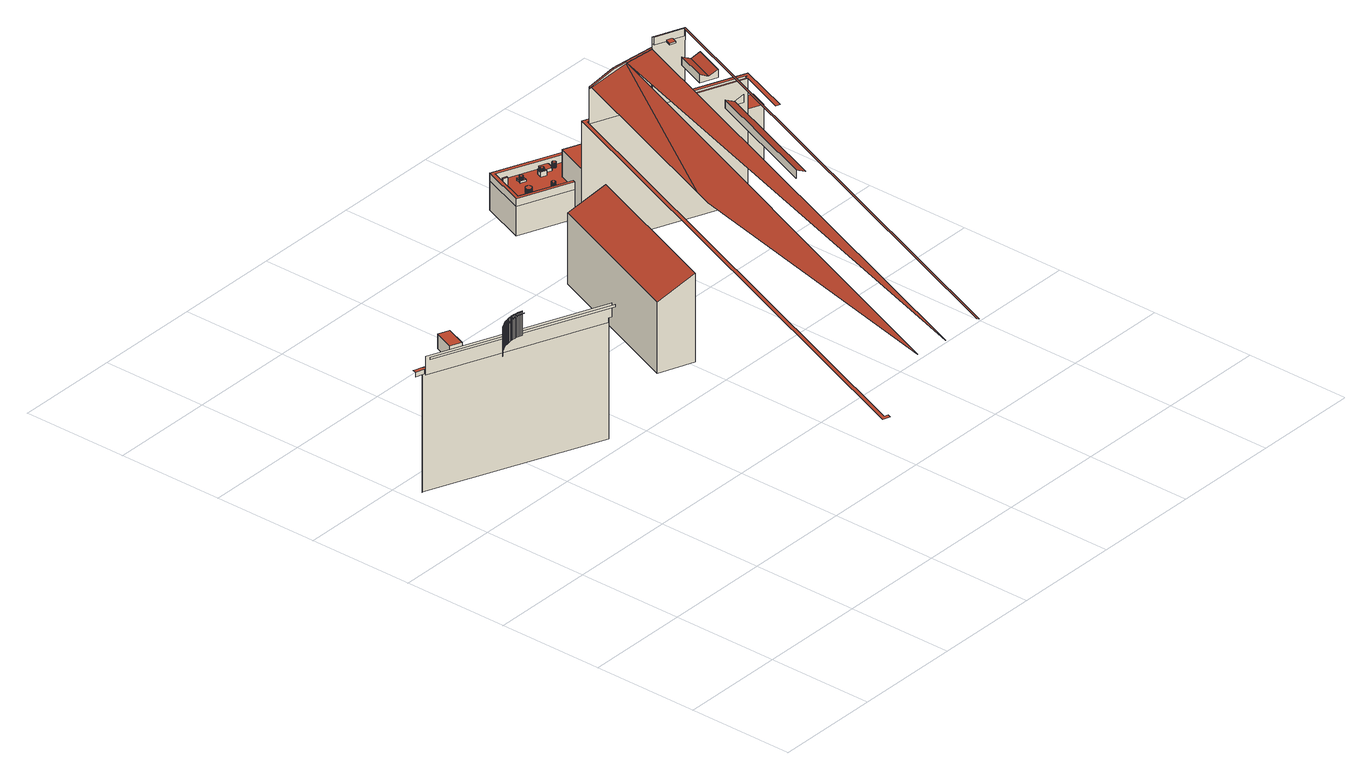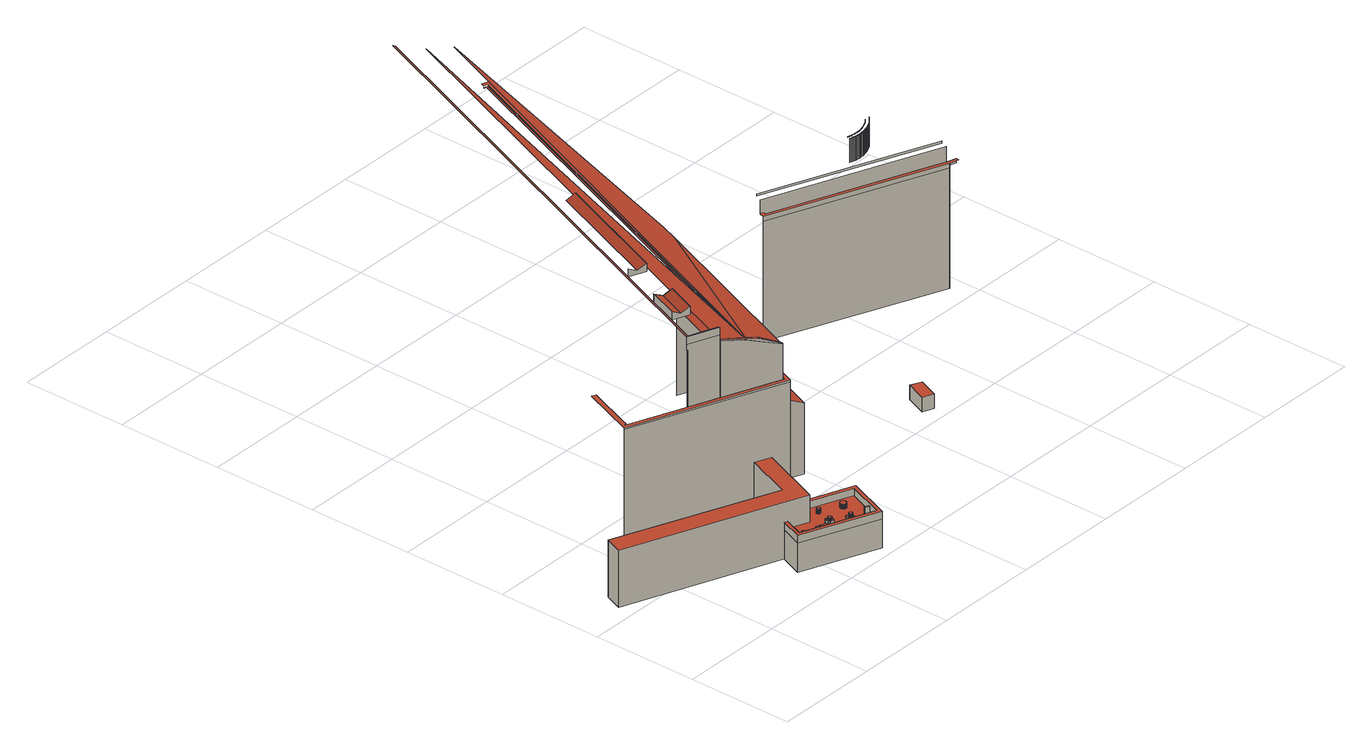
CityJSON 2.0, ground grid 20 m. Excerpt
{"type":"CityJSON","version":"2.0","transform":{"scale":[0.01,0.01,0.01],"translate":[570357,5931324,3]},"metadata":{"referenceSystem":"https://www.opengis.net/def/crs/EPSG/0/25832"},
"CityObjects":{
"building1":{"type":"Building","attributes":{"Grundfläche 2D":"911.904325","Grundhöhe NN":"3.570"},"geometry":[{"type":"MultiSurface","lod":"3","boundaries":[[[0,1,2,3]],[[4,5,6,7]],[[5,4,8,9]],[[10,11,12,13,14,15]],[[12,11,10,16,17,18]],[[12,19,20,21,22,13]],[[20,19,12,18,23,24]],[[20,25,26,27,28,21]],[[26,25,20,24,29,30]],[[31,32,27,26]],[[31,26,30,33]],[[34,35,36,37]],[[38,39,32,31]],[[38,31,33,40]],[[35,41,42,36]],[[38,43,44,45,46,39]],[[44,43,38,40,47,48]],[[49,50,45,44]],[[49,44,48,51]],[[41,52,53,42]],[[54,55,50,49]],[[54,49,51,56]],[[52,57,58,53]],[[59,60,55,54]],[[59,54,56,61]],[[62,63,60,59]],[[62,59,61,64]],[[57,65,66,58]],[[67,68,63,62]],[[67,62,64,69]],[[70,71,68,67]],[[70,67,69,72]],[[65,73,74,66]],[[75,76,71,70]],[[75,70,72,77]],[[78,79,76,75]],[[78,75,77,80]],[[73,81,82,74]],[[79,78,83,84,85,86,87,88]],[[81,89,90,82]],[[85,84,83,78,80,91,92,93]],[[94,95,86,85]],[[89,96,97,90]],[[94,85,93,98]],[[94,99,100,101,102,95]],[[96,103,104,97]],[[100,99,94,98,105,106]],[[103,107,108,104]],[[100,109,110,111,112,101]],[[110,109,100,106,113,114]],[[115,116,111,110]],[[115,110,114,117]],[[6,5,118,119,120,121]],[[107,122,123,108]],[[124,125,116,115]],[[124,115,117,126]],[[122,127,128,123]],[[124,129,130,131,132,125]],[[130,129,124,126,133,134]],[[127,135,136,128]],[[130,137,138,139,140,131]],[[138,137,130,134,141,142]],[[135,143,144,136]],[[145,146,139,138]],[[145,138,142,147]],[[148,149,146,145]],[[148,145,147,150]],[[143,151,152,144]],[[153,154,149,148]],[[153,148,150,155]],[[156,157,154,153]],[[151,158,159,152]],[[156,153,155,160]],[[156,161,162,163,164,157]],[[162,161,156,160,165,166]],[[158,167,168,159]],[[169,170,171,172]],[[173,174,163,162]],[[175,168,167,176]],[[173,162,166,177]],[[178,179,174,173]],[[178,173,177,180]],[[176,181,182,175]],[[183,184,179,178]],[[183,178,180,185]],[[181,186,187,182]],[[183,188,189,190,191,184]],[[189,188,183,185,192,193]],[[194,195,190,189]],[[194,189,193,196]],[[197,187,186,198]],[[199,200,195,194]],[[199,194,196,201]],[[199,202,203,204,205,200]],[[203,202,199,201,206,207]],[[118,5,9,208,209,119]],[[210,211,212,209,208,9,8,213,214,1,0,215]],[[215,0,3,216]],[[217,218,219,220,211,210]]],"semantics":{"surfaces":[{"type":"WallSurface"},{"type":"RoofSurface"}],"values":[0,0,0,0,0,0,0,0,0,0,0,0,0,0,0,0,0,0,0,0,0,0,0,0,0,0,0,0,0,0,0,0,0,0,0,0,0,0,0,0,0,0,0,0,0,0,0,0,0,0,0,0,0,0,0,0,0,0,0,0,0,0,0,0,0,0,0,0,0,0,0,0,0,0,0,0,0,0,0,0,0,0,0,0,0,0,0,0,0,0,0,0,0,0,0,0,1,0,0]}}]},
"building2":{"type":"Building","attributes":{"Grundfläche 2D":"9.438447","Grundhöhe NN":"5.831"},"geometry":[{"type":"Solid","lod":"3","boundaries":[[[[221,222,223,224]],[[225,226,224,223]],[[226,227,221,224]],[[227,228,222,221]],[[228,225,223,222]],[[228,227,226,225]]]],"semantics":{"surfaces":[{"type":"RoofSurface"},{"type":"WallSurface"},{"type":"GroundSurface"}],"values":[[0,1,1,1,1,2]]}}]},
"building3":{"type":"Building","attributes":{"Grundfläche 2D":"7410.636134","Grundhöhe NN":"5.742"},"children":["building3-1","building3-2"],"geometry":[{"type":"MultiSurface","lod":"3","boundaries":[[[229,230,231,232]],[[232,233,234,229]],[[233,232,231,235,236]],[[237,238,239,240,241,242]],[[243,244,245,246,247,248,249,250,251,252,253,254,255,256,257,258]],[[259,260,261,262]],[[263,264,265,242,266,267]],[[261,268,269,262]],[[234,233,236,270]],[[271,272,273,274,275,276,277,278,279]],[[280,281,282,283,284,285,286,287,288,289,290,291,292,293,294,295,296]],[[297,259,262,269,298]],[[299,300,301,302,238,237,242]],[[303,304,305,306,307]],[[308,304,303,309]],[[310,309,303,307]],[[299,242,265,244,243,300]],[[305,311,312,306]],[[307,306,312,313,310]],[[311,314,315,308,309,310,313,312]],[[264,245,244,265]],[[316,317,318,319]],[[320,279,278,321,322,323,324,325]],[[326,246,245,264,327,328,329,330,331,332]],[[330,329,328,277,276,275]],[[252,251,250,289,288,287]],[[333,247,246,326]],[[326,332,333]],[[317,316,281,280]]],"semantics":{"surfaces":[{"type":"WallSurface"},{"type":"RoofSurface"}],"values":[0,0,1,1,1,0,1,1,0,1,1,0,1,0,0,1,0,0,1,0,0,0,0,0,0,0,0,1,0]}}]},
"building3-1":{"type":"BuildingInstallation","parents":["building3"],"geometry":[{"type":"MultiSurface","lod":"3","boundaries":[[[334,335,336,337,327,338]],[[339,340,335,334,341]],[[342,343,339,341,344]],[[263,264,327,337]],[[264,265,338,327]],[[334,338,265,242,299,300,344,341]],[[300,301,342,344]],[[343,342,302]],[[241,335,340,339,343,345,237]],[[263,337,336,335,241,266]],[[343,302,345]]],"semantics":{"surfaces":[{"type":"RoofSurface"},{"type":"WallSurface"}],"values":[0,0,0,1,1,1,1,1,1,1,1]}}]},
"building3-2":{"type":"BuildingInstallation","parents":["building3"],"geometry":[{"type":"MultiSurface","lod":"3","boundaries":[[[346,347,324,323]],[[322,348,346,323]],[[348,349,347,346]],[[349,325,324,347]]],"semantics":{"surfaces":[{"type":"RoofSurface"},{"type":"WallSurface"}],"values":[0,1,1,1]}}]},
"building4":{"type":"Building","attributes":{"Grundfläche 2D":"272.674646","Grundhöhe NN":"5.722"},"children":["building4-1","building4-2","building4-3","building4-4","building4-5","building4-6","building4-7","building4-8","building4-9","building4-10"],"geometry":[{"type":"MultiSurface","lod":"3","boundaries":[[[350,351,352,353,354,355,356,357,358,359]],[[360,361,362,363,364,365,366,367]],[[368,369,370,371,372,373]],[[374,375,355,354]],[[375,376,356,355]],[[376,377,357,356]],[[378,358,357,377]],[[350,359,367,366]],[[366,365,351,350]],[[363,362,352,351,365,364,379,380]],[[362,361,353,352]],[[375,374,381,382]],[[376,375,382,383]],[[377,376,383,384]],[[378,377,384,385]],[[369,368,386,387]],[[374,354,353,361,360,370,369,387,381]],[[359,358,378,385,388,371,370,360,367]],[[372,371,388,389]],[[373,372,389,390]],[[368,373,390,386]],[[381,387,386,390,389,388,385,384,383,382]]],"semantics":{"surfaces":[{"type":"RoofSurface"},{"type":"WallSurface"},{"type":"GroundSurface"}],"values":[0,0,0,1,1,1,1,1,1,1,1,1,1,1,1,1,1,1,1,1,1,2]}}]},
"building4-1":{"type":"BuildingInstallation","parents":["building4"],"geometry":[{"type":"MultiSurface","lod":"3","boundaries":[[[391,392,393,394,395,396,397,398,399,400,401,402,403,404,405,406,407,408,409,410,411,412,413,414,415,416,417,418,419,420,421,422,423,424,425,426,427,428,429,430,431,432,433,434,435,436,437,438,439,440,441,442,443,444,445,446,447,448,449,450,451,452,453,454,455,456,457,458,459,460,461,462,463,464,465,466,467,468,469,470,471,472,473,474,475,476,477]],[[396,395,478,479]],[[397,396,479,480]],[[398,397,480,481]],[[399,398,481,482]],[[400,399,482,483]],[[484,402,401,400,483,485]],[[486,404,403,402,484,487]],[[395,394,488,478]],[[405,404,486,489]],[[406,405,489,490]],[[407,406,490,491]],[[408,407,491,492]],[[493,410,409,408,492,494]],[[411,410,493,495]],[[412,411,495,496]],[[413,412,496,497]],[[414,413,497,498]],[[499,416,415,414,498,500]],[[501,418,417,416,499,502]],[[503,420,419,418,501,504]],[[421,420,503,505]],[[422,421,505,506]],[[422,506,423]],[[506,507,423]],[[424,423,507,508]],[[425,424,508,509]],[[426,425,509,510]],[[427,426,510,511]],[[428,427,511,512]],[[428,512,513]],[[428,513,429]],[[513,514,429]],[[430,429,514,515]],[[431,430,515,516]],[[432,431,516,517]],[[433,432,517,518]],[[434,433,518,519]],[[435,434,519,520]],[[436,435,520,521]],[[437,436,521,522]],[[438,437,522,523]],[[524,440,439,438,523,525]],[[441,440,524,526]],[[442,441,526,527]],[[443,442,527,528]],[[444,443,528,529]],[[445,444,529,530]],[[446,445,530,531]],[[532,448,447,446,531,533]],[[534,450,449,448,532,535]],[[536,452,451,450,534,537]],[[453,452,536,538]],[[454,453,538,539]],[[455,454,539,540]],[[456,455,540,541]],[[542,458,457,456,541,543]],[[459,458,542,544]],[[460,459,544,545]],[[546,462,461,460,545,547]],[[463,462,546,548]],[[464,463,548,549]],[[550,466,465,464,549,551]],[[552,467,466,550,553]],[[467,552,468]],[[469,468,552,554]],[[470,469,554,555]],[[471,470,555,556]],[[557,473,472,471,556,558]],[[474,473,557,559]],[[475,474,559,560]],[[561,477,476,475,560,562]],[[563,392,391,477,561,564]],[[392,563,393]],[[563,565,393]],[[394,393,565,488]]],"semantics":{"surfaces":[{"type":"RoofSurface"},{"type":"WallSurface"}],"values":[0,1,1,1,1,1,1,1,1,1,1,1,1,1,1,1,1,1,1,1,1,1,1,1,1,1,1,1,1,1,1,1,1,1,1,1,1,1,1,1,1,1,1,1,1,1,1,1,1,1,1,1,1,1,1,1,1,1,1,1,1,1,1,1,1,1,1,1,1,1,1,1,1,1,1,1]}}]},
"building4-2":{"type":"BuildingInstallation","parents":["building4"],"geometry":[{"type":"MultiSurface","lod":"3","boundaries":[[[566,567,568,569,570,571,572,573,574,575,576,577,578,579,580,581,582,583,584,585,586,587,588,589,590,591,592,593,594,595,596,597,598,599,600,601,602,603,604,605,606,607,608,609,610,611,612,613]],[[614,615,577,576]],[[615,616,578,577]],[[616,617,579,578]],[[617,618,580,579]],[[618,619,581,580]],[[620,614,576,575]],[[619,621,582,581]],[[621,622,583,582]],[[622,623,584,583]],[[623,624,585,584]],[[624,625,586,585]],[[625,626,587,586]],[[626,627,588,587]],[[627,628,589,588]],[[590,589,628,629]],[[629,630,591,590]],[[630,631,592,591]],[[631,632,593,592]],[[632,633,594,593]],[[633,634,595,594]],[[634,635,596,595]],[[635,636,597,596]],[[598,597,636,637]],[[637,638,599,598]],[[638,639,600,599]],[[639,640,601,600]],[[640,641,602,601]],[[641,642,603,602]],[[642,643,604,603]],[[643,644,605,604]],[[644,645,606,605]],[[645,646,607,606]],[[646,647,608,607]],[[647,648,609,608]],[[648,649,610,609]],[[649,650,611,610]],[[650,651,612,611]],[[651,652,613,612]],[[652,653,566,613]],[[653,654,567,566]],[[654,655,568,567]],[[655,656,569,568]],[[656,657,570,569]],[[657,658,571,570]],[[658,659,572,571]],[[659,660,573,572]],[[660,661,574,573]],[[661,620,575,574]]],"semantics":{"surfaces":[{"type":"RoofSurface"},{"type":"WallSurface"}],"values":[0,1,1,1,1,1,1,1,1,1,1,1,1,1,1,1,1,1,1,1,1,1,1,1,1,1,1,1,1,1,1,1,1,1,1,1,1,1,1,1,1,1,1,1,1,1,1,1,1]}}]},
"building4-3":{"type":"BuildingInstallation","parents":["building4"],"geometry":[{"type":"MultiSurface","lod":"3","boundaries":[[[662,663,664,665,666,667,668,669,670,671,672,673,674,675,676,677,678,679,680,681,682,683,684,685,686,687,688,689,690,691,692,693,694,695,696,697,698,699,700,701,702,703,704,705,706,707,708,709,710,711,712,713,714,715,716,717,718,719,720,721,722,723,724,725,726,727,728,729,730,731,732,733,734,735,736,737,738,739,740,741,742,743,744,745,746,747,748,749,750]],[[751,705,704,703,752,753]],[[706,705,751,754]],[[707,706,754,755]],[[708,707,755,756]],[[709,708,756,757]],[[710,709,757,758]],[[711,710,758,759]],[[712,711,759,760]],[[761,714,713,712,760,762]],[[665,664,763,764]],[[666,665,764,765]],[[667,666,765,766]],[[668,667,766,767]],[[669,668,767,768]],[[670,669,768,769]],[[770,750,749,748,771,772]],[[662,750,770,773]],[[663,662,773,774]],[[664,663,774,763]],[[671,670,769,775]],[[776,673,672,671,775,777]],[[778,675,674,673,776,779]],[[676,675,778,780]],[[677,676,780,781]],[[678,677,781,782]],[[679,678,782,783]],[[784,681,680,679,783,785]],[[682,681,784,786]],[[683,682,786,787]],[[788,685,684,683,787,789]],[[686,685,788,790]],[[687,686,790,791]],[[688,687,791,792]],[[689,688,792,793]],[[794,691,690,689,793,795]],[[692,691,794,796]],[[693,692,796,797]],[[694,693,797,798]],[[695,694,798,799]],[[696,695,799,800]],[[697,696,800,801]],[[698,697,801,802]],[[699,698,802,803]],[[700,699,803,804]],[[701,700,804,805]],[[702,701,805,806]],[[703,702,806,752]],[[715,714,761,807]],[[716,715,807,808]],[[809,718,717,716,808,810]],[[719,718,809,811]],[[720,719,811,812]],[[721,720,812,813]],[[722,721,813,814]],[[723,722,814,815]],[[724,723,815,816]],[[817,726,725,724,816,818]],[[727,726,817,819]],[[728,727,819,820]],[[729,728,820,821]],[[730,729,821,822]],[[731,730,822,823]],[[732,731,823,824]],[[733,732,824,825]],[[734,733,825,826]],[[827,736,735,734,826,828]],[[737,736,827,829]],[[738,737,829,830]],[[831,740,739,738,830,832]],[[833,742,741,740,831,834]],[[743,742,833,835]],[[744,743,835,836]],[[837,746,745,744,836,838]],[[747,746,837,839]],[[748,747,839,771]]],"semantics":{"surfaces":[{"type":"RoofSurface"},{"type":"WallSurface"}],"values":[0,1,1,1,1,1,1,1,1,1,1,1,1,1,1,1,1,1,1,1,1,1,1,1,1,1,1,1,1,1,1,1,1,1,1,1,1,1,1,1,1,1,1,1,1,1,1,1,1,1,1,1,1,1,1,1,1,1,1,1,1,1,1,1,1,1,1,1,1,1,1,1,1,1,1,1]}}]},
"building4-4":{"type":"BuildingInstallation","parents":["building4"],"geometry":[{"type":"MultiSurface","lod":"3","boundaries":[[[840,841,842,843,844,845,846,847],[481,480,479,478,488,565,563,564,561,562,560,559,557,558,556,555,554,552,553,550,551,549,548,546,547,545,544,542,543,541,540,539,538,536,537,534,535,532,533,531,530,529,528,527,526,524,525,523,522,521,520,519,518,517,516,515,514,513,512,511,510,509,508,507,506,505,503,504,501,502,499,500,498,497,496,495,493,494,492,491,490,489,486,487,484,485,483,482]],[[848,849,847,846]],[[849,850,851,841,840,847]],[[851,852,853,843,842,841]],[[853,854,855,848,846,845,844,843]]],"semantics":{"surfaces":[{"type":"RoofSurface"},{"type":"WallSurface"}],"values":[0,1,1,1,1]}}]},
"building4-5":{"type":"BuildingInstallation","parents":["building4"],"geometry":[{"type":"MultiSurface","lod":"3","boundaries":[[[856,857,858,859,860,861,862,863,864,865,866,867,868,869,870,871,872,873,874,875,876,877,878,879,880,881,882,883,884,885,886,887,888,889,890,891,892,893,894,895,896,897,898,899,900,901,902,903,904,905,906,907,908,909,910,911,912,913,914,915,916,917,918,919,920,921,922,923,924,925,926,927,928,929,930,931,932,933,934,935,936,937,938,939,940,941,942,943]],[[944,945,859,858]],[[945,946,860,859]],[[946,947,861,860]],[[947,948,862,861]],[[948,949,863,862]],[[949,950,864,863]],[[950,951,865,864]],[[951,952,866,865]],[[952,953,867,866]],[[953,954,868,867]],[[954,955,869,868]],[[955,956,957,871,870,869]],[[957,958,872,871]],[[958,959,873,872]],[[959,960,874,873]],[[960,961,875,874]],[[961,962,963,877,876,875]],[[963,964,878,877]],[[964,965,879,878]],[[965,966,880,879]],[[966,967,881,880]],[[967,968,882,881]],[[968,969,883,882]],[[969,970,971,885,884,883]],[[971,972,973,887,886,885]],[[973,974,888,887]],[[974,975,889,888]],[[975,976,890,889]],[[976,977,891,890]],[[977,978,979,893,892,891]],[[894,893,979,980]],[[980,981,895,894]],[[981,982,896,895]],[[982,983,897,896]],[[983,984,898,897]],[[984,985,899,898]],[[985,986,987,901,900,899]],[[987,988,989,903,902,901]],[[989,990,904,903]],[[990,991,905,904]],[[991,992,906,905]],[[992,993,994,908,907,906]],[[994,995,996,910,909,908]],[[996,997,998,912,911,910]],[[998,999,1000,914,913,912]],[[1000,1001,915,914]],[[1001,1002,916,915]],[[1002,1003,917,916]],[[1003,1004,918,917]],[[1004,1005,919,918]],[[1005,1006,920,919]],[[1006,1007,1008,922,921,920]],[[1008,1009,923,922]],[[1009,1010,924,923]],[[1010,1011,925,924]],[[1011,1012,926,925]],[[1012,1013,1014,928,927,926]],[[1014,1015,1016,930,929,928]],[[1016,1017,931,930]],[[1017,1018,932,931]],[[1018,1019,933,932]],[[1019,1020,934,933]],[[1020,1021,935,934]],[[1021,1022,936,935]],[[937,936,1022,1023]],[[1023,1024,938,937]],[[1024,1025,939,938]],[[1025,1026,940,939]],[[1026,1027,941,940]],[[1027,1028,942,941]],[[1028,1029,943,942]],[[1029,1030,856,943]],[[1030,1031,857,856]],[[1031,944,858,857]]],"semantics":{"surfaces":[{"type":"RoofSurface"},{"type":"WallSurface"}],"values":[0,1,1,1,1,1,1,1,1,1,1,1,1,1,1,1,1,1,1,1,1,1,1,1,1,1,1,1,1,1,1,1,1,1,1,1,1,1,1,1,1,1,1,1,1,1,1,1,1,1,1,1,1,1,1,1,1,1,1,1,1,1,1,1,1,1,1,1,1,1,1,1,1,1,1]}}]},
"building4-6":{"type":"BuildingInstallation","parents":["building4"],"geometry":[{"type":"MultiSurface","lod":"3","boundaries":[[[1032,1033,1034,1035,1036,1037,1038,1039,1040,1041,1042,1043,1044,1045,1046,1047,1048,1049,1050,1051,1052,1053,1054,1055,1056,1057,1058,1059,1060,1061,1062,1063,1064,1065,1066,1067,1068,1069,1070,1071,1072,1073,1074,1075,1076,1077,1078,1079,1080,1081,1082,1083,1084,1085,1086,1087,1088,1089,1090,1091,1092,1093,1094,1095,1096,1097,1098,1099,1100,1101,1102,1103,1104,1105,1106,1107,1108,1109,1110,1111,1112,1113,1114,1115,1116,1117]],[[1118,1119,1037,1036]],[[1119,1120,1121,1039,1038,1037]],[[1121,1122,1040,1039]],[[1122,1123,1041,1040]],[[1123,1124,1042,1041]],[[1124,1125,1043,1042]],[[1126,1127,1034,1033]],[[1127,1128,1035,1034]],[[1128,1118,1036,1035]],[[1125,1129,1130,1045,1044,1043]],[[1130,1131,1046,1045]],[[1131,1132,1047,1046]],[[1132,1133,1048,1047]],[[1133,1134,1135,1050,1049,1048]],[[1135,1136,1051,1050]],[[1136,1137,1138,1053,1052,1051]],[[1138,1139,1140,1055,1054,1053]],[[1140,1141,1142,1057,1056,1055]],[[1142,1143,1058,1057]],[[1143,1144,1059,1058]],[[1144,1145,1060,1059]],[[1145,1146,1061,1060]],[[1146,1147,1062,1061]],[[1147,1148,1063,1062]],[[1148,1149,1064,1063]],[[1149,1150,1065,1064]],[[1150,1151,1066,1065]],[[1151,1152,1067,1066]],[[1152,1153,1068,1067]],[[1153,1154,1069,1068]],[[1154,1155,1156,1071,1070,1069]],[[1156,1157,1072,1071]],[[1157,1158,1073,1072]],[[1158,1159,1074,1073]],[[1159,1160,1075,1074]],[[1160,1161,1076,1075]],[[1161,1162,1077,1076]],[[1162,1163,1164,1079,1078,1077]],[[1164,1165,1080,1079]],[[1165,1166,1167,1082,1081,1080]],[[1167,1168,1169,1084,1083,1082]],[[1169,1170,1171,1086,1085,1084]],[[1171,1172,1087,1086]],[[1172,1173,1088,1087]],[[1173,1174,1089,1088]],[[1174,1175,1090,1089]],[[1175,1176,1091,1090]],[[1176,1177,1092,1091]],[[1177,1178,1093,1092]],[[1178,1179,1094,1093]],[[1179,1180,1095,1094]],[[1180,1181,1096,1095]],[[1181,1182,1097,1096]],[[1182,1183,1098,1097]],[[1183,1184,1099,1098]],[[1184,1185,1100,1099]],[[1185,1186,1101,1100]],[[1186,1187,1102,1101]],[[1187,1188,1189,1104,1103,1102]],[[1189,1190,1191,1106,1105,1104]],[[1191,1192,1107,1106]],[[1192,1193,1108,1107]],[[1193,1194,1109,1108]],[[1194,1195,1110,1109]],[[1195,1196,1111,1110]],[[1196,1197,1112,1111]],[[1197,1198,1113,1112]],[[1198,1199,1114,1113]],[[1199,1200,1115,1114]],[[1200,1201,1116,1115]],[[1201,1202,1117,1116]],[[1202,1203,1032,1117]],[[1203,1126,1033,1032]]],"semantics":{"surfaces":[{"type":"RoofSurface"},{"type":"WallSurface"}],"values":[0,1,1,1,1,1,1,1,1,1,1,1,1,1,1,1,1,1,1,1,1,1,1,1,1,1,1,1,1,1,1,1,1,1,1,1,1,1,1,1,1,1,1,1,1,1,1,1,1,1,1,1,1,1,1,1,1,1,1,1,1,1,1,1,1,1,1,1,1,1,1,1,1,1]}}]},
"building4-7":{"type":"BuildingInstallation","parents":["building4"],"geometry":[{"type":"MultiSurface","lod":"3","boundaries":[[[1204,1205,1206,1207,1208,1209,1210,1211,1212,1213],[1214,1215,1216,1217,1218,1219,1220,1221,1222,1223,1224,1225,1226,1227,1228,1229,1230,1231,1232,1233,1234,1235,1236,1237,1238,1239,1240,1241,1242,1243,1244,1245,1246,1247,1248,1249,1250,1251,1252,1253,1254,1255,1256,1257,1258,1259,1260,1261,1262,1263,1264,1265,1266,1267,1268,1269,1270,1271,1272,1273,1274,1275,1276,1277,1278,1279,1280,1281,1282,1283,1284,1285,1286,1287,1288,1289,1290,1291,1292,1293,1294,1295,1296,1297,1298]],[[1299,1300,1211,1210]],[[1300,1301,1302,1213,1212,1211]],[[1302,1303,1304,1305,1306,1206,1205,1204,1213]],[[1306,1307,1207,1206]],[[1307,1308,1208,1207]],[[1309,1299,1210,1209,1208,1308,1310]]],"semantics":{"surfaces":[{"type":"RoofSurface"},{"type":"WallSurface"}],"values":[0,1,1,1,1,1,1]}}]},
"building4-8":{"type":"BuildingInstallation","parents":["building4"],"geometry":[{"type":"MultiSurface","lod":"3","boundaries":[[[1311,1312,1313,1314,1315,1316,1317,1318,1319,1320,1321,1322,1323,1324,1325,1326,1327,1328,1329,1330,1331,1332,1333,1334,1335,1336,1337,1338,1339,1340,1341,1342,1343,1344,1345,1346,1347,1348,1349,1350,1351,1352,1353,1354,1355,1356,1357,1358,1359,1360,1361,1362,1363,1364,1365,1366,1367,1368,1369,1370,1371,1372,1373,1374,1375,1376,1377,1378,1379,1380,1381,1382,1383,1384,1385,1386,1387,1388,1389,1390,1391,1392,1393,1394,1395,1396]],[[1318,1317,1273,1272]],[[1270,1320,1319,1318,1272,1271]],[[1321,1320,1270,1269]],[[1322,1321,1269,1268]],[[1266,1324,1323,1322,1268,1267]],[[1264,1326,1325,1324,1266,1265]],[[1327,1326,1264,1263]],[[1328,1327,1263,1262]],[[1260,1330,1329,1328,1262,1261]],[[1393,1392,1284,1283]],[[1394,1393,1283,1282]],[[1395,1394,1282,1281]],[[1396,1395,1281,1280]],[[1311,1396,1280,1279]],[[1312,1311,1279,1278]],[[1313,1312,1278,1277]],[[1314,1313,1277,1276]],[[1315,1314,1276,1275]],[[1316,1315,1275,1274]],[[1317,1316,1274,1273]],[[1331,1330,1260,1259]],[[1332,1331,1259,1258]],[[1333,1332,1258,1257]],[[1255,1335,1334,1333,1257,1256]],[[1336,1335,1255,1254]],[[1337,1336,1254,1253]],[[1338,1337,1253,1252]],[[1339,1338,1252,1251]],[[1340,1339,1251,1250]],[[1341,1340,1250,1249]],[[1247,1343,1342,1341,1249,1248]],[[1344,1343,1247,1246]],[[1345,1344,1246,1245]],[[1346,1345,1245,1244]],[[1347,1346,1244,1397]],[[1348,1347,1397,1243]],[[1348,1243,1242]],[[1348,1242,1349]],[[1240,1351,1350,1349,1242,1241]],[[1352,1351,1240,1239]],[[1353,1352,1239,1238]],[[1354,1353,1238,1237]],[[1355,1354,1237,1236]],[[1356,1355,1236,1235]],[[1357,1356,1235,1234]],[[1232,1359,1358,1357,1234,1233]],[[1360,1359,1232,1231]],[[1361,1360,1231,1230]],[[1362,1361,1230,1229]],[[1363,1362,1229,1228]],[[1364,1363,1228,1227]],[[1365,1364,1227,1226]],[[1366,1365,1226,1225]],[[1223,1368,1367,1366,1225,1224]],[[1221,1370,1369,1368,1223,1222]],[[1219,1372,1371,1370,1221,1220]],[[1373,1372,1219,1218]],[[1374,1373,1218,1217]],[[1375,1374,1217,1216]],[[1376,1375,1216,1215]],[[1377,1376,1215,1214]],[[1378,1377,1214,1298]],[[1379,1378,1298,1297]],[[1380,1379,1297,1296]],[[1381,1380,1296,1295]],[[1382,1381,1295,1294]],[[1383,1382,1294,1293]],[[1384,1383,1293,1292]],[[1385,1384,1292,1291]],[[1386,1385,1291,1290]],[[1387,1386,1290,1289]],[[1388,1387,1289,1288]],[[1389,1388,1288,1287]],[[1390,1389,1287,1286]],[[1391,1390,1286,1285]],[[1392,1391,1285,1284]]],"semantics":{"surfaces":[{"type":"RoofSurface"},{"type":"WallSurface"}],"values":[0,1,1,1,1,1,1,1,1,1,1,1,1,1,1,1,1,1,1,1,1,1,1,1,1,1,1,1,1,1,1,1,1,1,1,1,1,1,1,1,1,1,1,1,1,1,1,1,1,1,1,1,1,1,1,1,1,1,1,1,1,1,1,1,1,1,1,1,1,1,1,1,1,1,1,1,1]}}]},
"building4-9":{"type":"BuildingInstallation","parents":["building4"],"geometry":[{"type":"MultiSurface","lod":"3","boundaries":[[[1305,1398,1399,1400,380,379,1308,1307,1306]],[[1398,1305,1304,1401]],[[1401,1402,1399,1398]],[[1402,1403,1400,1399]],[[1403,363,380,1400]],[[364,1310,1308,379]]],"semantics":{"surfaces":[{"type":"RoofSurface"},{"type":"WallSurface"}],"values":[0,1,1,1,1,1]}}]},
"building4-10":{"type":"BuildingInstallation","parents":["building4"],"geometry":[{"type":"MultiSurface","lod":"3","boundaries":[[[1404,1405,1406,1407]],[[1407,1406,1408,1409]],[[1404,1407,1409,1410]],[[1405,1404,1410,1411]],[[1406,1405,1411,1408]]],"semantics":{"surfaces":[{"type":"RoofSurface"},{"type":"WallSurface"}],"values":[0,1,1,1,1]}}]}
},
"vertices":[
[241,7522,2440],[79,7567,2440],[79,7567,2352],[241,7522,2352],[259,7586,2352],[260,7586,2352],[260,7586,57],[259,7586,57],[259,7586,2440],[260,7586,2440],[970,6483,3202],[971,6484,3202],[992,6505,3202],[992,6505,2751],[971,6484,2751],[970,6483,2751],[970,6483,3217],[971,6484,3217],[992,6505,3217],[993,6506,3202],[1016,6526,3202],[1016,6526,2751],[993,6506,2751],[993,6506,3217],[1016,6526,3217],[1017,6527,3202],[1040,6546,3202],[1040,6546,2751],[1017,6527,2751],[1017,6527,3217],[1040,6546,3217],[1042,6547,3202],[1042,6547,2751],[1042,6547,3217],[1058,6476,3202],[1080,6494,3202],[1080,6494,3217],[1058,6476,3217],[1066,6565,3202],[1066,6565,2751],[1066,6565,3217],[1103,6511,3202],[1103,6511,3217],[1067,6566,3202],[1093,6583,3202],[1093,6583,2751],[1067,6566,2751],[1067,6566,3217],[1093,6583,3217],[1094,6583,3202],[1094,6583,2751],[1094,6583,3217],[1127,6528,3202],[1127,6528,3217],[1120,6599,3202],[1120,6599,2751],[1120,6599,3217],[1152,6542,3202],[1152,6542,3217],[1121,6600,3202],[1121,6600,2751],[1121,6600,3217],[1148,6614,3202],[1148,6614,2751],[1148,6614,3217],[1178,6556,3202],[1178,6556,3217],[1150,6615,3202],[1150,6615,2751],[1150,6615,3217],[1178,6628,3202],[1178,6628,2751],[1178,6628,3217],[1204,6569,3202],[1204,6569,3217],[1179,6629,3202],[1179,6629,2751],[1179,6629,3217],[1207,6641,3202],[1207,6641,2751],[1207,6641,3217],[1231,6580,3202],[1231,6580,3217],[1209,6641,3202],[1238,6652,3202],[1239,6652,3202],[1239,6652,2751],[1238,6652,2751],[1209,6641,2751],[1258,6590,3202],[1258,6590,3217],[1209,6641,3217],[1238,6652,3217],[1239,6652,3217],[1268,6661,3202],[1268,6661,2751],[1286,6599,3202],[1286,6599,3217],[1268,6661,3217],[1270,6662,3202],[1299,6669,3202],[1299,6669,2751],[1270,6662,2751],[1314,6606,3202],[1314,6606,3217],[1270,6662,3217],[1299,6669,3217],[1343,6612,3202],[1343,6612,3217],[1301,6670,3202],[1331,6676,3202],[1331,6676,2751],[1301,6670,2751],[1301,6670,3217],[1331,6676,3217],[1332,6676,3202],[1332,6676,2751],[1332,6676,3217],[266,7584,2352],[3429,6315,2352],[3429,6315,57],[266,7584,57],[1371,6616,3202],[1371,6616,3217],[1362,6681,3202],[1362,6681,2751],[1362,6681,3217],[1399,6620,3202],[1399,6620,3217],[1364,6681,3202],[1393,6684,3202],[1393,6684,2751],[1364,6681,2751],[1364,6681,3217],[1393,6684,3217],[1427,6621,3202],[1427,6621,3217],[1395,6685,3202],[1424,6687,3202],[1424,6687,2751],[1395,6685,2751],[1395,6685,3217],[1424,6687,3217],[1455,6622,3202],[1455,6622,3217],[1426,6687,3202],[1426,6687,2751],[1426,6687,3217],[1455,6687,3202],[1455,6687,2751],[1455,6687,3217],[1483,6621,3202],[1483,6621,3217],[1457,6687,3202],[1457,6687,2751],[1457,6687,3217],[1486,6686,3202],[1486,6686,2751],[1510,6619,3202],[1510,6619,3217],[1486,6686,3217],[1488,6686,3202],[1518,6684,3202],[1518,6684,2751],[1488,6686,2751],[1488,6686,3217],[1518,6684,3217],[1537,6616,3202],[1537,6616,3217],[3344,6106,2751],[3344,6106,2705],[200,7369,2705],[200,7369,2751],[1546,6681,3202],[1546,6681,2751],[1564,6612,3217],[1564,6612,3202],[1546,6681,3217],[1548,6680,3202],[1548,6680,2751],[1548,6680,3217],[1589,6607,3202],[1589,6607,3217],[1575,6676,3202],[1575,6676,2751],[1575,6676,3217],[1615,6600,3202],[1615,6600,3217],[1577,6676,3202],[1604,6670,3202],[1604,6670,2751],[1577,6676,2751],[1577,6676,3217],[1604,6670,3217],[1605,6670,3202],[1605,6670,2751],[1605,6670,3217],[1638,6593,3217],[1638,6593,3202],[1632,6663,3202],[1632,6663,2751],[1632,6663,3217],[1633,6663,3202],[1659,6655,3202],[1659,6655,2751],[1633,6663,2751],[1633,6663,3217],[1659,6655,3217],[266,7584,2440],[3429,6315,2440],[3331,6243,2440],[3393,6218,2440],[3394,6220,2440],[98,7632,2440],[96,7633,2440],[3343,6279,2440],[3343,6279,2352],[3331,6243,2352],[236,7488,2352],[236,7488,2705],[3393,6218,2705],
[3483,9957,559],[3328,9568,559],[3534,9480,560],[3692,9875,559],[3534,9480,283],[3692,9875,283],[3483,9957,283],[3328,9568,283],
[5189,6764,274],[5848,6510,274],[5848,6510,1962],[5189,6764,1628],[6336,9610,1628],[6336,9610,274],[5945,6751,1962],[6984,9348,1963],[7933,9707,3667],[6003,6594,3398],[5869,6263,3398],[4195,448,3670],[7940,9704,3670],[7955,9742,3670],[7333,9990,2688],[8390,9569,2688],[8378,9540,2688],[8940,9319,2688],[8950,9343,2688],[10002,8923,2688],[10025,8915,2688],[10033,8938,2688],[9992,8955,2688],[7319,10018,2688],[3567,627,2688],[3636,602,2688],[3645,622,2688],[3602,640,2688],[3618,681,2688],[7317,9951,2688],[7665,7403,3881],[6771,5160,3881],[6771,5160,4038],[7665,7403,4038],[8374,9531,3788],[8378,9540,3788],[8390,9569,3788],[7942,9703,3671],[4668,258,3788],[6930,5097,3955],[7823,7340,3955],[6984,9348,274],[5212,58,4025],[5228,23,4025],[5232,33,4025],[8937,9302,4025],[8943,9318,4025],[8940,9319,4025],[8378,9540,4025],[8390,9507,4025],[8907,9301,4025],[10112,8976,2725],[7286,10102,2725],[3480,591,2725],[3613,540,2725],[3615,539,2725],[3636,602,2725],[3567,627,2725],[7319,10018,2725],[9992,8955,2725],[10033,8938,2725],[10025,8915,2725],[10002,8923,2725],[9985,8884,2725],[9991,8882,2725],[9635,7992,2725],[9715,7961,2725],[9717,7965,2725],[7981,7277,3881],[7981,7277,4038],[7738,9829,3572],[7333,9990,3388],[7317,9951,3388],[7339,9943,3398],[7982,8209,4038],[7982,8209,3881],[8298,8081,3881],[8298,8081,4038],[8141,8145,3955],[8210,8775,3881],[8210,8775,4038],[8368,8711,3955],[8526,8647,3881],[8526,8647,4038],[8372,8710,3957],[8372,8710,3881],[8368,8711,3881],[7286,10102,2688],[10112,8976,2688],[10112,8976,274],[7286,10102,274],[8907,9301,3881],[8390,9507,3881],[8594,9426,3881],[8594,9426,3913],[8700,9384,3913],[8700,9384,3881],[8940,9319,3785],[8378,9540,3806],[8378,9540,3881],[8940,9319,3881],[8943,9318,3881],[8943,9318,3820],[8943,9318,3785],[8950,9343,3785],
[7955,9742,3687],[7940,9704,3687],[7942,9703,3688],[8374,9531,3806],[8390,9569,3806],[7722,9791,3628],[7933,9707,3685],[7738,9829,3628],[7317,9951,3398],[7341,9942,3411],[7333,9990,3398],[7341,9942,3398],
[8549,9313,3913],[8655,9271,3913],[8549,9313,3881],[8655,9271,3881],
[7007,11216,973],[7287,11924,973],[8602,11398,973],[8461,11032,973],[8516,11011,973],[8688,11440,973],[7250,12014,973],[6920,11179,973],[7924,10783,973],[7947,10842,973],[8082,11180,833],[8461,11032,833],[8602,11398,833],[8182,11566,833],[8016,11633,833],[7287,11924,833],[7007,11216,833],[7947,10842,833],[11216,9565,1356],[11351,9904,1356],[8082,11180,1356],[7603,9976,1356],[7905,9855,1356],[8257,10747,1356],[8516,11011,833],[8688,11440,833],[7250,12014,833],[6920,11179,833],[7924,10783,833],[8016,11633,892],[8182,11566,892],[8516,11011,272],[8688,11440,272],[7250,12014,272],[6920,11179,272],[7924,10783,272],[11216,9565,272],[11351,9904,272],[7603,9976,272],[7905,9855,272],[8257,10747,272],
[7556,11643,928],[7554,11643,928],[7553,11642,928],[7550,11641,928],[7547,11640,928],[7544,11638,928],[7542,11636,928],[7541,11635,928],[7539,11634,928],[7538,11632,928],[7537,11631,928],[7535,11629,928],[7534,11627,928],[7533,11625,928],[7532,11623,928],[7531,11621,928],[7531,11618,928],[7530,11616,928],[7530,11612,928],[7530,11611,928],[7530,11610,928],[7530,11606,928],[7530,11604,928],[7531,11602,928],[7532,11599,928],[7532,11597,928],[7533,11595,928],[7534,11593,928],[7536,11591,928],[7537,11589,928],[7538,11588,928],[7540,11586,928],[7541,11586,928],[7543,11584,928],[7546,11582,928],[7549,11580,928],[7552,11579,928],[7553,11579,928],[7555,11578,928],[7557,11577,928],[7559,11577,928],[7561,11577,928],[7566,11577,928],[7568,11577,928],[7570,11578,928],[7573,11578,928],[7575,11579,928],[7579,11581,928],[7580,11582,928],[7583,11584,928],[7585,11585,928],[7587,11587,928],[7589,11589,928],[7590,11590,928],[7592,11592,928],[7593,11594,928],[7594,11596,928],[7594,11598,928],[7595,11600,928],[7596,11602,928],[7596,11603,928],[7596,11606,928],[7597,11610,928],[7597,11613,928],[7596,11616,928],[7596,11617,928],[7595,11620,928],[7595,11621,928],[7594,11623,928],[7593,11625,928],[7592,11627,928],[7591,11629,928],[7590,11631,928],[7588,11633,928],[7586,11635,928],[7584,11636,928],[7581,11638,928],[7581,11639,928],[7576,11641,928],[7574,11642,928],[7572,11643,928],[7569,11643,928],[7567,11644,928],[7565,11644,928],[7563,11644,928],[7560,11644,928],[7558,11644,928],[7547,11640,873],[7544,11638,873],[7542,11636,873],[7541,11635,873],[7539,11634,873],[7538,11632,873],[7535,11629,873],[7537,11631,873],[7533,11625,873],[7534,11627,873],[7550,11641,873],[7532,11623,873],[7531,11621,873],[7531,11618,873],[7530,11616,873],[7530,11611,873],[7530,11612,873],[7530,11610,873],[7530,11606,873],[7530,11604,873],[7531,11602,873],[7532,11597,873],[7532,11599,873],[7534,11593,873],[7533,11595,873],[7537,11589,873],[7536,11591,873],[7538,11588,873],[7540,11586,873],[7541,11586,873],[7543,11584,873],[7546,11582,873],[7549,11580,873],[7552,11579,873],[7553,11579,873],[7554,11578,873],[7555,11578,873],[7557,11577,873],[7559,11577,873],[7561,11577,873],[7566,11577,873],[7568,11577,873],[7570,11578,873],[7573,11578,873],[7575,11579,873],[7579,11581,873],[7583,11584,873],[7580,11582,873],[7585,11585,873],[7587,11587,873],[7589,11589,873],[7590,11590,873],[7592,11592,873],[7593,11594,873],[7594,11598,873],[7594,11596,873],[7596,11602,873],[7595,11600,873],[7596,11606,873],[7596,11603,873],[7597,11610,873],[7597,11613,873],[7596,11616,873],[7596,11617,873],[7595,11621,873],[7595,11620,873],[7594,11623,873],[7593,11625,873],[7591,11629,873],[7592,11627,873],[7590,11631,873],[7588,11633,873],[7584,11636,873],[7586,11635,873],[7581,11639,873],[7581,11638,873],[7576,11641,873],[7574,11642,873],[7572,11643,873],[7567,11644,873],[7569,11643,873],[7565,11644,873],[7563,11644,873],[7558,11644,873],[7560,11644,873],[7554,11643,873],[7556,11643,873],[7553,11642,873],
[7383,11244,918],[7391,11245,918],[7399,11246,918],[7407,11249,918],[7415,11253,918],[7421,11258,918],[7427,11263,918],[7432,11269,918],[7436,11275,918],[7439,11282,918],[7441,11288,918],[7442,11294,918],[7443,11301,918],[7443,11308,918],[7442,11316,918],[7439,11324,918],[7436,11331,918],[7431,11338,918],[7426,11345,918],[7419,11350,918],[7412,11355,918],[7405,11358,918],[7397,11360,918],[7390,11362,918],[7382,11362,918],[7375,11361,918],[7369,11360,918],[7363,11358,918],[7356,11355,918],[7350,11351,918],[7344,11346,918],[7339,11341,918],[7334,11334,918],[7330,11326,918],[7327,11318,918],[7326,11310,918],[7325,11302,918],[7326,11293,918],[7328,11286,918],[7331,11279,918],[7334,11272,918],[7338,11266,918],[7343,11262,918],[7347,11257,918],[7353,11253,918],[7359,11250,918],[7367,11247,918],[7374,11245,918],[7441,11288,833],[7442,11294,833],[7443,11301,833],[7443,11308,833],[7442,11316,833],[7439,11324,833],[7439,11282,833],[7436,11331,833],[7431,11338,833],[7426,11345,833],[7419,11350,833],[7412,11355,833],[7405,11358,833],[7397,11360,833],[7390,11362,833],[7382,11362,833],[7375,11361,833],[7369,11360,833],[7363,11358,833],[7356,11355,833],[7350,11351,833],[7344,11346,833],[7339,11341,833],[7334,11334,833],[7330,11326,833],[7327,11318,833],[7326,11310,833],[7325,11302,833],[7326,11293,833],[7328,11286,833],[7331,11279,833],[7334,11272,833],[7338,11266,833],[7343,11262,833],[7347,11257,833],[7353,11253,833],[7359,11250,833],[7367,11247,833],[7374,11245,833],[7383,11244,833],[7391,11245,833],[7399,11246,833],[7407,11249,833],[7415,11253,833],[7421,11258,833],[7427,11263,833],[7432,11269,833],[7436,11275,833],
[7783,11144,918],[7780,11145,918],[7776,11145,918],[7773,11145,918],[7770,11144,918],[7769,11144,918],[7767,11143,918],[7765,11143,918],[7763,11142,918],[7761,11141,918],[7759,11140,918],[7757,11139,918],[7755,11138,918],[7753,11136,918],[7751,11134,918],[7750,11133,918],[7748,11129,918],[7747,11129,918],[7746,11128,918],[7745,11124,918],[7744,11122,918],[7743,11120,918],[7743,11117,918],[7742,11115,918],[7742,11113,918],[7742,11111,918],[7742,11108,918],[7743,11106,918],[7743,11104,918],[7743,11102,918],[7744,11101,918],[7745,11098,918],[7746,11095,918],[7748,11092,918],[7750,11090,918],[7751,11089,918],[7752,11087,918],[7754,11086,918],[7755,11085,918],[7757,11083,918],[7759,11082,918],[7761,11081,918],[7763,11080,918],[7766,11079,918],[7768,11079,918],[7770,11078,918],[7775,11078,918],[7776,11078,918],[7780,11078,918],[7782,11078,918],[7784,11079,918],[7787,11080,918],[7789,11080,918],[7791,11082,918],[7793,11083,918],[7795,11084,918],[7797,11085,918],[7798,11086,918],[7800,11088,918],[7800,11089,918],[7802,11091,918],[7804,11094,918],[7806,11097,918],[7807,11100,918],[7808,11101,918],[7808,11103,918],[7809,11105,918],[7809,11107,918],[7809,11109,918],[7809,11111,918],[7809,11114,918],[7809,11116,918],[7808,11118,918],[7808,11121,918],[7807,11123,918],[7806,11126,918],[7805,11128,918],[7804,11128,918],[7802,11132,918],[7801,11133,918],[7799,11135,918],[7797,11137,918],[7796,11138,918],[7794,11140,918],[7792,11141,918],[7790,11142,918],[7788,11142,918],[7786,11143,918],[7784,11144,918],[7766,11079,833],[7761,11081,833],[7763,11080,833],[7768,11079,833],[7770,11078,833],[7775,11078,833],[7776,11078,833],[7780,11078,833],[7782,11078,833],[7784,11079,833],[7789,11080,833],[7787,11080,833],[7776,11145,833],[7773,11145,833],[7770,11144,833],[7769,11144,833],[7767,11143,833],[7765,11143,833],[7763,11142,833],[7784,11144,833],[7788,11142,833],[7786,11143,833],[7783,11144,833],[7780,11145,833],[7761,11141,833],[7757,11139,833],[7759,11140,833],[7753,11136,833],[7755,11138,833],[7751,11134,833],[7750,11133,833],[7748,11129,833],[7747,11129,833],[7745,11124,833],[7746,11128,833],[7744,11122,833],[7743,11120,833],[7742,11115,833],[7743,11117,833],[7742,11113,833],[7742,11111,833],[7742,11108,833],[7743,11106,833],[7743,11102,833],[7743,11104,833],[7744,11101,833],[7745,11098,833],[7746,11095,833],[7748,11092,833],[7750,11090,833],[7751,11089,833],[7752,11087,833],[7754,11086,833],[7755,11085,833],[7757,11083,833],[7759,11082,833],[7791,11082,833],[7793,11083,833],[7797,11085,833],[7795,11084,833],[7798,11086,833],[7800,11088,833],[7800,11089,833],[7802,11091,833],[7804,11094,833],[7806,11097,833],[7808,11101,833],[7807,11100,833],[7808,11103,833],[7809,11105,833],[7809,11107,833],[7809,11109,833],[7809,11111,833],[7809,11114,833],[7809,11116,833],[7808,11118,833],[7807,11123,833],[7808,11121,833],[7806,11126,833],[7805,11128,833],[7802,11132,833],[7804,11128,833],[7799,11135,833],[7801,11133,833],[7797,11137,833],[7796,11138,833],[7792,11141,833],[7794,11140,833],[7790,11142,833],
[7513,11567,873],[7597,11536,873],[7628,11620,873],[7635,11641,873],[7611,11650,873],[7552,11672,873],[7534,11679,873],[7495,11574,873],[7534,11679,833],[7495,11574,833],[7513,11567,833],[7597,11536,833],[7628,11620,833],[7635,11641,833],[7611,11650,833],[7552,11672,833],
[8448,11354,926],[8450,11352,926],[8454,11350,926],[8457,11349,926],[8460,11348,926],[8461,11348,926],[8463,11348,926],[8465,11347,926],[8467,11347,926],[8469,11347,926],[8471,11347,926],[8474,11348,926],[8476,11348,926],[8478,11349,926],[8481,11350,926],[8482,11351,926],[8486,11353,926],[8487,11353,926],[8488,11354,926],[8490,11356,926],[8492,11357,926],[8494,11359,926],[8495,11361,926],[8496,11363,926],[8498,11366,926],[8498,11367,926],[8499,11370,926],[8500,11371,926],[8500,11373,926],[8501,11375,926],[8501,11376,926],[8501,11379,926],[8501,11383,926],[8501,11387,926],[8500,11389,926],[8500,11391,926],[8499,11393,926],[8498,11394,926],[8497,11396,926],[8496,11398,926],[8495,11400,926],[8494,11402,926],[8492,11404,926],[8490,11405,926],[8488,11407,926],[8486,11408,926],[8483,11410,926],[8482,11411,926],[8478,11412,926],[8476,11413,926],[8473,11413,926],[8471,11414,926],[8469,11414,926],[8466,11414,926],[8464,11414,926],[8462,11413,926],[8460,11413,926],[8458,11412,926],[8456,11412,926],[8455,11411,926],[8452,11410,926],[8449,11408,926],[8446,11406,926],[8444,11404,926],[8443,11403,926],[8442,11401,926],[8441,11400,926],[8440,11398,926],[8439,11396,926],[8438,11394,926],[8437,11392,926],[8436,11390,926],[8435,11388,926],[8435,11385,926],[8435,11383,926],[8435,11378,926],[8435,11377,926],[8435,11373,926],[8436,11371,926],[8437,11369,926],[8438,11367,926],[8439,11364,926],[8440,11362,926],[8441,11361,926],[8443,11359,926],[8444,11357,926],[8445,11356,926],[8447,11355,926],[8454,11350,833],[8457,11349,833],[8460,11348,833],[8461,11348,833],[8463,11348,833],[8465,11347,833],[8467,11347,833],[8469,11347,833],[8471,11347,833],[8474,11348,833],[8476,11348,833],[8478,11349,833],[8481,11350,833],[8482,11351,833],[8486,11353,833],[8487,11353,833],[8488,11354,833],[8490,11356,833],[8492,11357,833],[8494,11359,833],[8495,11361,833],[8496,11363,833],[8498,11366,833],[8498,11367,833],[8499,11370,833],[8500,11371,833],[8500,11373,833],[8501,11375,833],[8501,11376,833],[8501,11379,833],[8501,11383,833],[8501,11387,833],[8500,11389,833],[8500,11391,833],[8499,11393,833],[8498,11394,833],[8497,11396,833],[8496,11398,833],[8495,11400,833],[8494,11402,833],[8492,11404,833],[8490,11405,833],[8488,11407,833],[8486,11408,833],[8483,11410,833],[8482,11411,833],[8478,11412,833],[8476,11413,833],[8473,11413,833],[8471,11414,833],[8469,11414,833],[8466,11414,833],[8464,11414,833],[8462,11413,833],[8460,11413,833],[8458,11412,833],[8456,11412,833],[8455,11411,833],[8452,11410,833],[8449,11408,833],[8446,11406,833],[8444,11404,833],[8443,11403,833],[8442,11401,833],[8441,11400,833],[8440,11398,833],[8439,11396,833],[8438,11394,833],[8437,11392,833],[8436,11390,833],[8435,11388,833],[8435,11385,833],[8435,11383,833],[8435,11378,833],[8435,11377,833],[8435,11373,833],[8436,11371,833],[8437,11369,833],[8438,11367,833],[8439,11364,833],[8440,11362,833],[8441,11361,833],[8443,11359,833],[8444,11357,833],[8445,11356,833],[8447,11355,833],[8448,11354,833],[8450,11352,833],
[8240,11443,926],[8242,11444,926],[8243,11444,926],[8246,11446,926],[8249,11448,926],[8252,11450,926],[8254,11453,926],[8255,11454,926],[8256,11455,926],[8257,11457,926],[8258,11459,926],[8259,11461,926],[8260,11463,926],[8261,11466,926],[8262,11470,926],[8262,11473,926],[8262,11475,926],[8262,11479,926],[8262,11480,926],[8261,11485,926],[8260,11487,926],[8259,11490,926],[8258,11492,926],[8257,11494,926],[8255,11496,926],[8254,11498,926],[8252,11500,926],[8251,11501,926],[8249,11502,926],[8247,11504,926],[8246,11504,926],[8244,11506,926],[8240,11508,926],[8236,11509,926],[8233,11509,926],[8232,11510,926],[8230,11510,926],[8228,11510,926],[8226,11510,926],[8223,11510,926],[8221,11509,926],[8219,11509,926],[8217,11508,926],[8214,11508,926],[8212,11506,926],[8210,11505,926],[8206,11503,926],[8206,11502,926],[8202,11499,926],[8201,11497,926],[8199,11495,926],[8197,11493,926],[8196,11491,926],[8195,11488,926],[8194,11487,926],[8194,11484,926],[8193,11482,926],[8193,11480,926],[8193,11478,926],[8192,11477,926],[8192,11474,926],[8193,11470,926],[8194,11466,926],[8194,11463,926],[8195,11462,926],[8196,11460,926],[8197,11458,926],[8198,11457,926],[8199,11454,926],[8201,11453,926],[8202,11451,926],[8204,11449,926],[8206,11448,926],[8208,11446,926],[8210,11445,926],[8215,11443,926],[8216,11442,926],[8219,11441,926],[8221,11441,926],[8224,11440,926],[8227,11440,926],[8229,11440,926],[8232,11441,926],[8234,11441,926],[8236,11441,926],[8238,11442,926],[8249,11448,833],[8252,11450,833],[8254,11453,833],[8255,11454,833],[8256,11455,833],[8257,11457,833],[8258,11459,833],[8259,11461,833],[8242,11444,833],[8243,11444,833],[8246,11446,833],[8260,11463,833],[8261,11466,833],[8262,11470,833],[8262,11473,833],[8262,11475,833],[8262,11479,833],[8262,11480,833],[8261,11485,833],[8260,11487,833],[8259,11490,833],[8258,11492,833],[8257,11494,833],[8255,11496,833],[8254,11498,833],[8252,11500,833],[8251,11501,833],[8249,11502,833],[8247,11504,833],[8246,11504,833],[8244,11506,833],[8240,11508,833],[8236,11509,833],[8233,11509,833],[8232,11510,833],[8230,11510,833],[8228,11510,833],[8226,11510,833],[8223,11510,833],[8221,11509,833],[8219,11509,833],[8217,11508,833],[8214,11508,833],[8212,11506,833],[8210,11505,833],[8206,11503,833],[8206,11502,833],[8202,11499,833],[8201,11497,833],[8199,11495,833],[8197,11493,833],[8196,11491,833],[8195,11488,833],[8194,11487,833],[8194,11484,833],[8193,11482,833],[8193,11480,833],[8193,11478,833],[8192,11477,833],[8192,11474,833],[8193,11470,833],[8194,11466,833],[8194,11463,833],[8195,11462,833],[8196,11460,833],[8197,11458,833],[8198,11457,833],[8199,11454,833],[8201,11453,833],[8202,11451,833],[8204,11449,833],[8206,11448,833],[8208,11446,833],[8210,11445,833],[8215,11443,833],[8216,11442,833],[8219,11441,833],[8221,11441,833],[8224,11440,833],[8227,11440,833],[8229,11440,833],[8232,11441,833],[8234,11441,833],[8236,11441,833],[8238,11442,833],[8240,11443,833],
[7983,11478,927],[7984,11479,927],[7992,11499,927],[7967,11509,927],[7965,11511,927],[7911,11533,927],[7892,11541,927],[7852,11444,927],[7869,11436,927],[7951,11402,927],[7896,11447,927],[7894,11449,927],[7892,11452,927],[7890,11455,927],[7888,11458,927],[7888,11459,927],[7887,11461,927],[7887,11463,927],[7886,11465,927],[7886,11468,927],[7886,11470,927],[7886,11472,927],[7886,11475,927],[7886,11477,927],[7887,11480,927],[7887,11482,927],[7889,11486,927],[7890,11487,927],[7892,11490,927],[7893,11492,927],[7895,11494,927],[7896,11496,927],[7898,11497,927],[7900,11499,927],[7902,11500,927],[7904,11501,927],[7906,11502,927],[7908,11503,927],[7910,11504,927],[7911,11504,927],[7918,11505,927],[7921,11505,927],[7924,11505,927],[7925,11505,927],[7928,11504,927],[7929,11504,927],[7931,11503,927],[7934,11502,927],[7935,11501,927],[7938,11500,927],[7940,11499,927],[7942,11497,927],[7944,11495,927],[7945,11494,927],[7948,11490,927],[7949,11489,927],[7951,11486,927],[7951,11484,927],[7952,11481,927],[7953,11479,927],[7953,11477,927],[7954,11474,927],[7954,11472,927],[7954,11470,927],[7954,11468,927],[7953,11466,927],[7953,11464,927],[7953,11462,927],[7952,11460,927],[7950,11456,927],[7948,11453,927],[7947,11450,927],[7946,11450,927],[7944,11448,927],[7943,11446,927],[7942,11445,927],[7940,11444,927],[7938,11443,927],[7936,11441,927],[7934,11440,927],[7932,11439,927],[7929,11438,927],[7927,11438,927],[7923,11437,927],[7922,11437,927],[7917,11437,927],[7915,11438,927],[7912,11438,927],[7908,11439,927],[7906,11440,927],[7904,11441,927],[7902,11443,927],[7900,11444,927],[7898,11445,927],[7897,11446,927],[7892,11541,833],[7852,11444,833],[7869,11436,833],[7951,11402,833],[7983,11478,833],[7984,11479,833],[7984,11479,892],[7992,11499,892],[7967,11509,892],[7965,11511,892],[7911,11533,833],[7965,11511,833],
[7942,11445,971],[7943,11446,971],[7944,11448,971],[7946,11450,971],[7947,11450,971],[7948,11453,971],[7950,11456,971],[7952,11460,971],[7953,11462,971],[7953,11464,971],[7953,11466,971],[7954,11468,971],[7954,11470,971],[7954,11472,971],[7954,11474,971],[7953,11477,971],[7953,11479,971],[7952,11481,971],[7951,11484,971],[7951,11486,971],[7949,11489,971],[7948,11490,971],[7945,11494,971],[7944,11495,971],[7942,11497,971],[7940,11499,971],[7938,11500,971],[7935,11501,971],[7934,11502,971],[7931,11503,971],[7929,11504,971],[7928,11504,971],[7925,11505,971],[7924,11505,971],[7921,11505,971],[7918,11505,971],[7914,11505,971],[7911,11504,971],[7910,11504,971],[7908,11503,971],[7906,11502,971],[7904,11501,971],[7902,11500,971],[7900,11499,971],[7898,11497,971],[7896,11496,971],[7895,11494,971],[7893,11492,971],[7892,11490,971],[7890,11487,971],[7889,11486,971],[7887,11482,971],[7887,11480,971],[7886,11477,971],[7886,11475,971],[7886,11472,971],[7886,11470,971],[7886,11468,971],[7886,11465,971],[7887,11463,971],[7887,11461,971],[7888,11459,971],[7888,11458,971],[7890,11455,971],[7892,11452,971],[7894,11449,971],[7896,11447,971],[7897,11446,971],[7898,11445,971],[7900,11444,971],[7902,11443,971],[7904,11441,971],[7906,11440,971],[7908,11439,971],[7912,11438,971],[7915,11438,971],[7917,11437,971],[7922,11437,971],[7923,11437,971],[7927,11438,971],[7929,11438,971],[7932,11439,971],[7934,11440,971],[7936,11441,971],[7938,11443,971],[7940,11444,971],[7914,11505,927],
[8107,11428,892],[8112,11440,892],[8128,11433,892],[8107,11428,833],[8112,11440,833],[8128,11433,833],
[7326,11700,976],[7338,11731,976],[7265,11761,976],[7252,11729,976],[7265,11761,833],[7252,11729,833],[7326,11700,833],[7338,11731,833]
]}
